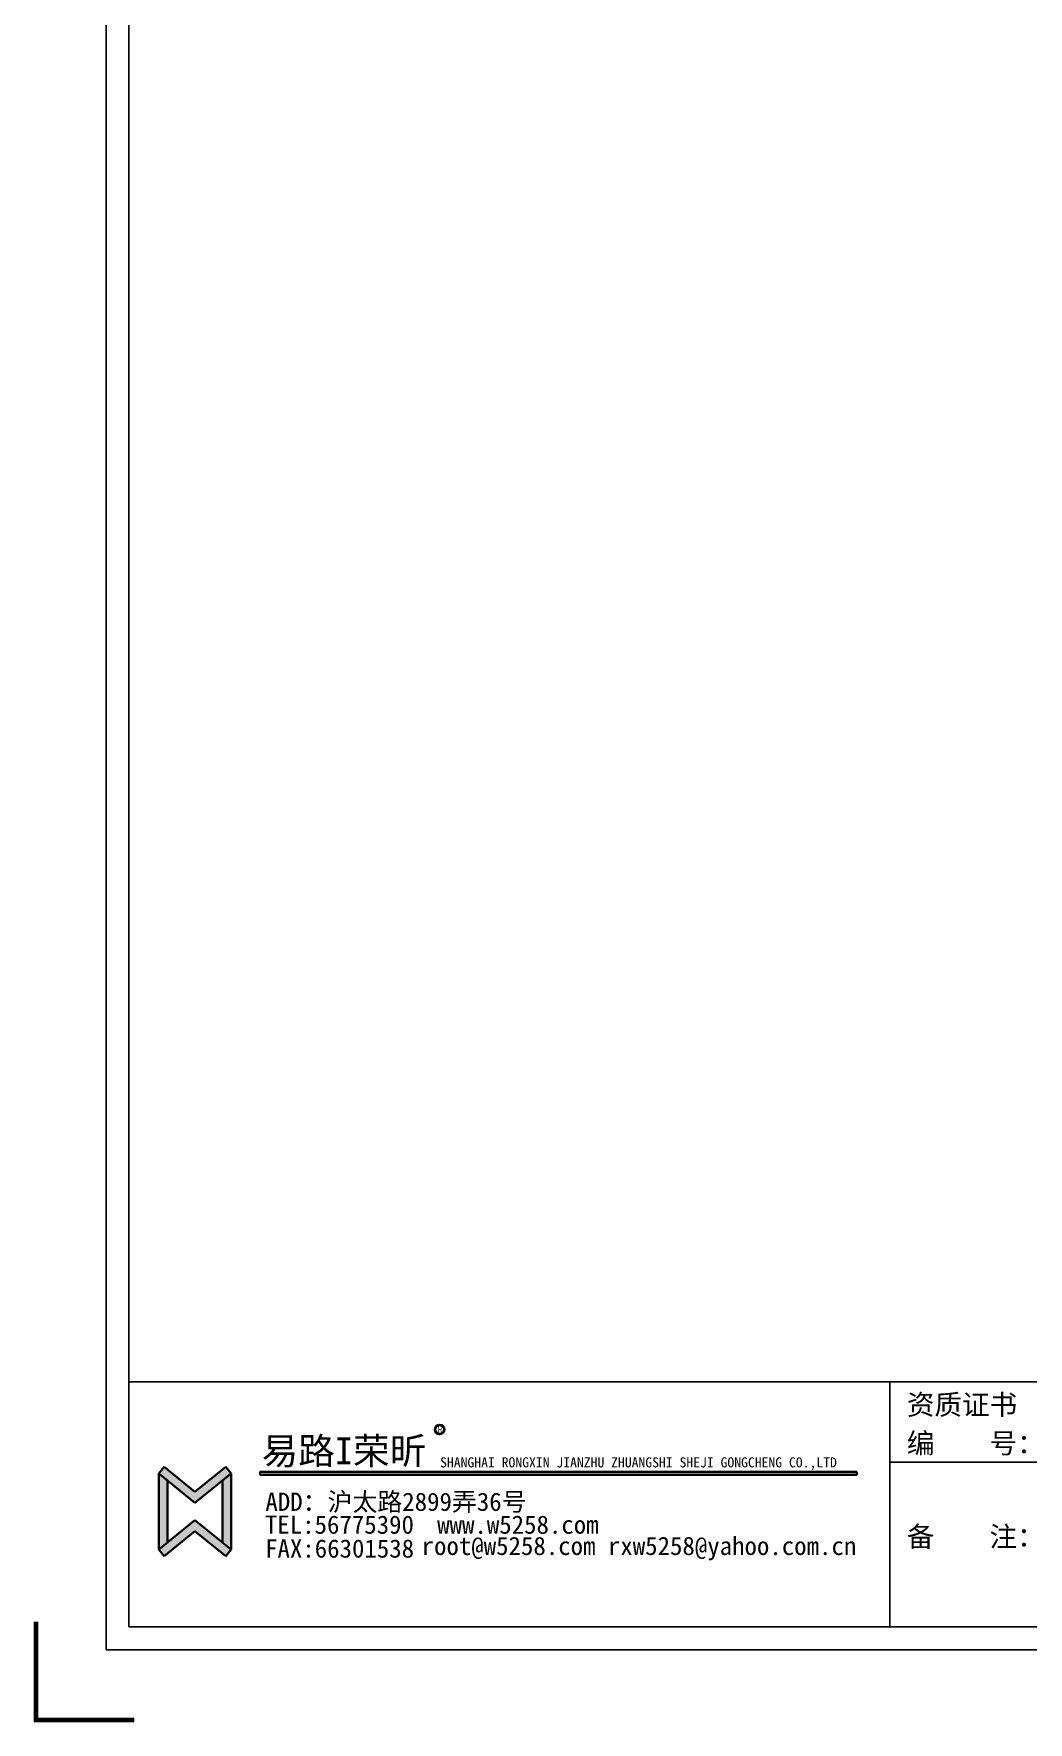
# Model space of a CAD drawing. Header units: millimetres. Extents: x -58733 to 427521, y -235734 to 553534.
# Drawn here: x 2704 to 8254, y 438249 to 447669 of the extents above; entities that cross this region are included whole.
import ezdxf

# ---------------------------------------------------------------- set-up
doc = ezdxf.new("R2010")
doc.units = ezdxf.units.MM
doc.layers.add('图框', color=251, linetype='Continuous')
doc.layers.add('目录文字', color=8, linetype='Continuous')
doc.layers.add('墙体', color=7, linetype='Continuous', lineweight=30)
doc.styles.add('YQ_DIM', font='SUPEROS.SHX', dxfattribs={"width": 0.8, "bigfont": 'HZDX.SHX'})
doc.styles.add('宋体', font='simsun.ttc', dxfattribs={"height": 120})
doc.styles.add('英文', font='simhei.ttf')
doc.styles.add('黑体', font='simhei.ttf')

# ---------------------------------------------------------------- blocks, each defined once
blk = doc.blocks.new('图框1比60')
h = blk.add_hatch(color=8)
edge = h.paths.add_edge_path()
edge.add_ellipse((163710, 45505), major_axis=(-0.2, 29.4), ratio=1, start_angle=269.6878, end_angle=449.6878)
edge.add_ellipse((163710, 45505), major_axis=(-0.2, 29.4), ratio=1, start_angle=89.5622, end_angle=269.5622)
edge = h.paths.add_edge_path(flags=16)
edge.add_ellipse((163710, 45505), major_axis=(0, 24.9), ratio=1, start_angle=269.966, end_angle=449.966)
edge.add_ellipse((163710, 45505), major_axis=(0, 24.9), ratio=1, start_angle=89.8872, end_angle=269.8872)
h = blk.add_hatch(color=8)
h.paths.add_polyline_path([(162213, 45056), (162434, 45236), (162401, 45277), (162213, 45124), (162025, 45277), (161992, 45236)])
h.paths.add_polyline_path([(162213, 44882), (162401, 44729), (162434, 44770), (162213, 44950), (161992, 44770), (162025, 44729)])
blk.add_hatch(color=8).paths.add_polyline_path([(162610, 45245), (162610, 45227), (166263, 45227), (166263, 45245)])
h = blk.add_hatch(color=8)
h.paths.add_polyline_path([(162044, 45193), (161992, 45236), (161992, 44770), (162044, 44813)])
h.paths.add_polyline_path([(162434, 45236), (162381, 45193), (162381, 44813), (162434, 44770)])
at = {"layer": '目录文字'}
h = blk.add_hatch(color=8, dxfattribs=at)
edge = h.paths.add_edge_path()
edge.add_ellipse((163710, 45505), major_axis=(-0.2, 29.4), ratio=1, start_angle=89.5622, end_angle=269.5622)
edge.add_ellipse((163710, 45505), major_axis=(-0.2, 29.4), ratio=1, start_angle=269.6621, end_angle=449.6621)
edge = h.paths.add_edge_path(flags=16)
edge.add_ellipse((163710, 45505), major_axis=(0, 24.9), ratio=1, start_angle=90.0288, end_angle=270.0288, ccw=False)
edge.add_ellipse((163710, 45505), major_axis=(0, 24.9), ratio=1, start_angle=-89.8872, end_angle=90.1128, ccw=False)
h.paths.add_polyline_path([(163689, 45539), (163733, 45539), (163733, 45472), (163689, 45472)], flags=9)
at = {"color": 8}
for p, q in [((161992, 45236), (162025, 45277)), ((162025, 45277), (162213, 45124)), ((162213, 45124), (162401, 45277)), ((162401, 45277), (162434, 45236)), ((166263, 45245), (162610, 45245)), ((166263, 45227), (166263, 45245)), ((161992, 45236), (161992, 44770)), ((161992, 45236), (162213, 45056)), ((162044, 45193), (162044, 44813)), ((162213, 45056), (162434, 45236)), ((162381, 45193), (162381, 44813)), ((162434, 45236), (162434, 44770)), ((166263, 45227), (162610, 45227)), ((161992, 44770), (162213, 44950)), ((162213, 44950), (162434, 44770)), ((162025, 44729), (162213, 44882)), ((162213, 44882), (162401, 44729)), ((161992, 44770), (162025, 44729)), ((162401, 44729), (162434, 44770))]:
    blk.add_line(p, q, dxfattribs=at)
blk.add_ellipse((163710, 45505, 0), major_axis=(0.1, 29.4), ratio=1, start_param=1.575118209033049, end_param=7.858303516212636, dxfattribs=at)
at = {"layer": '图框', "color": 121}
for p, q in [((161670, 61389), (161670, 44157)), ((161670, 44157), (186038, 44157))]:
    blk.add_line(p, q, dxfattribs=at)
at = {"layer": '图框', "color": 8}
for p, q in [((161809, 61249), (161809, 44297)), ((161809, 61249), (161809, 45797)), ((161809, 45797), (185898, 45797)), ((161809, 45797), (185898, 45797)), ((166465, 45797), (166465, 44297)), ((170675, 45305), (166465, 45305)), ((161809, 44297), (185898, 44297))]:
    blk.add_line(p, q, dxfattribs=at)
at = {"layer": '图框', "color": 121, "const_width": 28.3}
blk.add_lwpolyline([(161841, 43728), (161241, 43728), (161241, 44329)], dxfattribs=at)
at = {"layer": '目录文字', "color": 8}
blk.add_line((162610, 45245), (162610, 45227), dxfattribs=at)
blk.add_ellipse((163710, 45505, 0), major_axis=(0.4, 24.9), ratio=1, start_param=1.571448490114663, end_param=7.854633797294249, dxfattribs=at)
for s, height, style, width, p in [('资质证书', 123.8, '宋体', 0.999898, (166569, 45595)), ('易路I荣昕', 164.1, '黑体', 0.999898, (162621, 45292)), ('R', 44.9, 'YQ_DIM', 0.8, (163698, 45483, 0)), ('编    号：', 123.8, '宋体', 0.999898, (166569, 45359)), ('SHANGHAI RONGXIN JIANZHU ZHUANGSHI SHEJI GONGCHENG CO.,LTD', 61.54, '英文', 0.999898, (163713, 45273)), ('ADD：沪太路2899弄36号', 111.72, '英文', 0.999898, (162644, 45007)), ('TEL:56775390', 111.72, '英文', 0.999898, (162641, 44867)), ('www.w5258.com', 111.72, '英文', 0.999898, (163695, 44867)), ('FAX:66301538', 111.72, '英文', 0.999898, (162642, 44721)), ('root@w5258.com rxw5258@yahoo.com.cn', 111.72, '英文', 0.999898, (163600, 44737)), ('备    注：', 123.8, '宋体', 0.999898, (166569, 44788))]:
    blk.add_text(s, height=height, dxfattribs=dict(at, style=style, width=width)).set_placement(p)

msp = doc.modelspace()

# ---------------------------------------------------------------- block references
at = {"layer": '墙体', "color": 0, "xscale": 0.9120113186390109, "yscale": 0.9120113186390109, "zscale": 0.9120113186390109}
msp.add_blockref('图框1比60', (-144336.5, 398380.8), dxfattribs=at)

doc.saveas('drawing.dxf')
